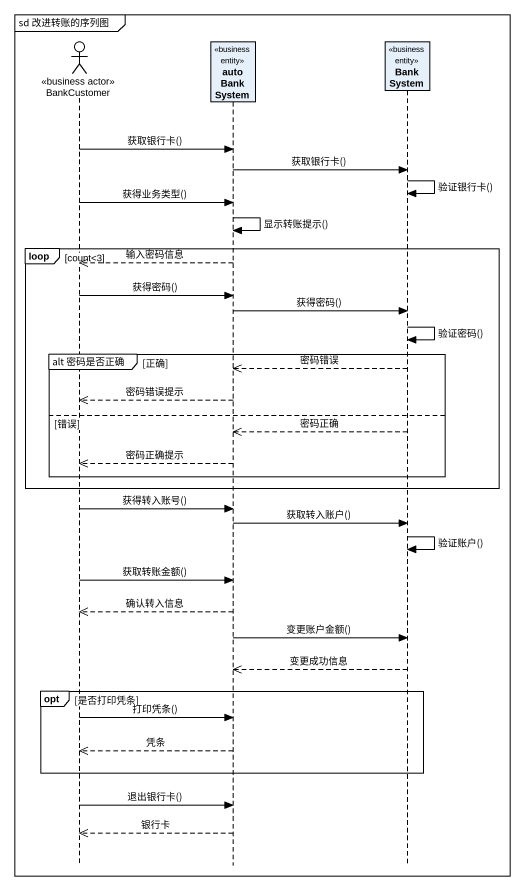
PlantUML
@startuml
mainframe sd 改进转账的序列图
hide footbox
actor BankCustomer <<business actor>>
participant autoBankSystem <<business entity>>
participant BankSystem <<business entity>>

BankCustomer -> autoBankSystem : 获取银行卡()
autoBankSystem -> BankSystem : 获取银行卡()
BankSystem -> BankSystem : 验证银行卡()
BankCustomer -> autoBankSystem : 获得业务类型()
autoBankSystem -> autoBankSystem : 显示转账提示()
loop count<3
  autoBankSystem -->> BankCustomer : 输入密码信息
  BankCustomer -> autoBankSystem : 获得密码()
  autoBankSystem -> BankSystem : 获得密码()
  BankSystem -> BankSystem : 验证密码()
  group alt 密码是否正确 [正确]
    BankSystem -->> autoBankSystem : 密码错误
    autoBankSystem -->> BankCustomer : 密码错误提示
  else 错误
    BankSystem -->> autoBankSystem : 密码正确
    autoBankSystem -->> BankCustomer : 密码正确提示
  end
end
BankCustomer -> autoBankSystem : 获得转入账号()
autoBankSystem -> BankSystem : 获取转入账户()
BankSystem -> BankSystem : 验证账户()
BankCustomer -> autoBankSystem : 获取转账金额()
autoBankSystem -->> BankCustomer : 确认转入信息
autoBankSystem -> BankSystem : 变更账户金额()
BankSystem -->> autoBankSystem : 变更成功信息
opt 是否打印凭条
  BankCustomer -> autoBankSystem : 打印凭条()
  autoBankSystem -->> BankCustomer : 凭条
end
BankCustomer -> autoBankSystem : 退出银行卡()
autoBankSystem -->> BankCustomer : 银行卡
@enduml
